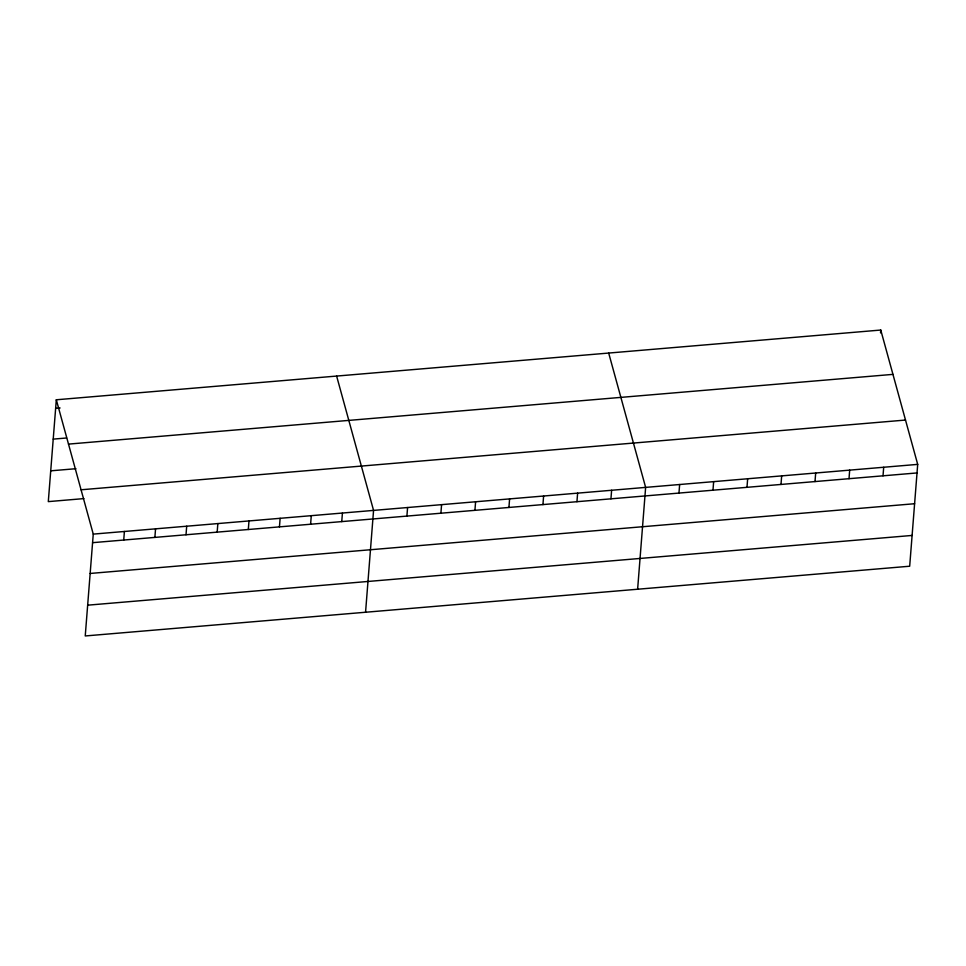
<?xml version="1.0" encoding="UTF-8"?>
<svg xmlns="http://www.w3.org/2000/svg" width="966" height="966" viewBox="0 0 966 966"><rect width="100%" height="100%" fill="white"/><g stroke="black" fill="none" stroke-linecap="round" stroke-linejoin="round"><path stroke-width="1.45" d="M56.318 399.779L93.255 534.113L85.237 635.954L909.682 566.221L917.7 464.38L880.763 330.046L56.318 399.779L48.3 501.62L83.897 498.601M123.733 540.042L124.397 531.481M154.874 537.41L155.55 528.849M186.015 534.778L186.692 526.216M217.169 532.145L217.845 523.584M248.31 529.501L248.986 520.952M279.452 526.868L280.128 518.307M310.605 524.236L311.281 515.675M341.747 521.604L342.423 513.043M365.559 612.239L373.564 510.41L336.627 376.076M406.903 516.098L407.58 507.536M440.907 513.212L441.583 504.65M474.922 510.338L475.598 501.777M508.925 507.464L509.601 498.903M542.94 504.59L543.604 496.029M576.943 501.704L577.62 493.155M610.947 498.83L611.623 490.269M637.62 589.236L645.638 487.395L608.689 353.061M678.965 493.083L679.641 484.521M712.98 490.209L713.645 481.648M746.984 487.323L747.66 478.762M780.999 484.449L781.663 475.888M815.002 481.575L815.678 473.014M849.005 478.701L849.682 470.14M880.533 332.896L880.763 330.046M883.021 475.827L883.697 467.266M55.642 408.34L60.085 407.966M53.215 439.119L66.569 437.996M68.501 444.106L892.946 374.373M50.727 470.828L75.94 468.703M81.072 489.786L905.504 420.053M93.255 534.113L917.7 464.38M92.579 542.675L917.024 472.942M90.164 573.454L914.609 503.721M87.664 605.175L912.109 535.442"/></g></svg>
